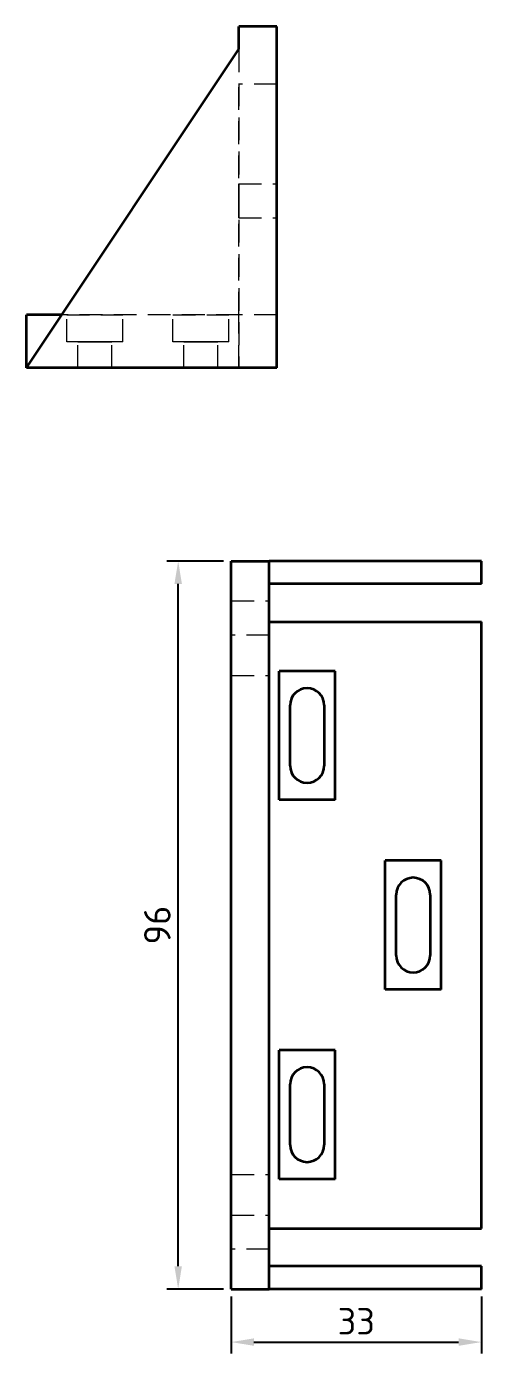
# Model space of a CAD drawing. Header units: millimetres. Extents: x 2054 to 12135, y -1469 to 564.
# Drawn here: x 10933.5 to 10993.5, y -1455 to -1280 of the extents above; entities that cross this region are included whole.
import ezdxf

# ---------------------------------------------------------------- set-up
doc = ezdxf.new("R2010")
doc.units = ezdxf.units.MM
doc.linetypes.add('HIDDEN_ISO', pattern=[4.5, 3, -1.5])
for name, color, linetype, lineweight in [('2D-HIDDEN', 8, 'HIDDEN_ISO', 18), ('2D-VISIBLE', 7, 'Continuous', 35), ('DIMENSIONS', 4, 'Continuous', 18)]:
    doc.layers.add(name, color=color, linetype=linetype, lineweight=lineweight)
doc.styles.add('ISO', font='isocpeur.ttf')
doc.styles.add('OpenSansCondensed-Light', font='OpenSansCondensed-Light.ttf')
doc.dimstyles.new('EZDXF', dxfattribs={"dimtxt": 0.25, "dimasz": 0.175, "dimexe": 0.375, "dimexo": 0.125, "dimgap": 0.1, "dimtad": 1, "dimlfac": 100, "dimzin": 12, "dimdsep": 46, "dimtxsty": 'OpenSansCondensed-Light', "dimblk": 'ARCHTICK', "dimcen": 2.5, "dimazin": 3, "dimtfac": 0.5, "dimtmove": 2, "dimatfit": 3})

# ---------------------------------------------------------------- blocks, each defined once
blk = doc.blocks.new('_CLOSEDFILLED')
at = {"color": 0, "linetype": 'BYBLOCK'}
blk.add_solid([(-1, 0.164), (0, 0), (-1, -0.164)], dxfattribs=at)
blk = doc.blocks.new('*D27')
at = {"color": 4}
for p, q in [((10960.49, -1447.5), (10960.49, -1455)), ((10993.49, -1447.5), (10993.49, -1455)), ((10963.49, -1453.5), (10990.49, -1453.5))]:
    blk.add_line(p, q, dxfattribs=at)
at = {"layer": 'Defpoints'}
for p in [(10960.49, -1446.5), (10993.49, -1446.5), (10960.49, -1453.5)]:
    blk.add_point(p, dxfattribs=at)
at = {"layer": 'DIMENSIONS', "color": 4, "xscale": 3, "yscale": 3, "rotation": 180}
blk.add_blockref('_CLOSEDFILLED', (10960.49, -1453.5), dxfattribs=at)
at = {"layer": 'DIMENSIONS', "color": 4, "xscale": 3, "yscale": 3}
blk.add_blockref('_CLOSEDFILLED', (10993.49, -1453.5), dxfattribs=at)
at = {"layer": 'DIMENSIONS', "color": 7, "insert": (10976.99, -1450.75), "char_height": 3.5, "attachment_point": 5, "style": 'ISO'}
blk.add_mtext('33', dxfattribs=at)
blk = doc.blocks.new('*D28')
at = {"color": 4}
for p, q in [((10959.49, -1350.5), (10952, -1350.5)), ((10953.5, -1443.5), (10953.5, -1353.5)), ((10959.49, -1446.5), (10952, -1446.5))]:
    blk.add_line(p, q, dxfattribs=at)
at = {"layer": 'Defpoints'}
for p in [(10960.49, -1350.5), (10953.5, -1446.5), (10960.49, -1446.5)]:
    blk.add_point(p, dxfattribs=at)
at = {"layer": 'DIMENSIONS', "color": 4, "xscale": 3, "yscale": 3}
for p, rotation in [((10953.5, -1350.5), 90), ((10953.5, -1446.5), 270)]:
    blk.add_blockref('_CLOSEDFILLED', p, dxfattribs=dict(at, rotation=rotation))
at = {"layer": 'DIMENSIONS', "color": 7, "insert": (10950.75, -1398.5), "char_height": 3.5, "attachment_point": 5, "rotation": 90, "style": 'ISO'}
blk.add_mtext('96', dxfattribs=at)

msp = doc.modelspace()

# ---------------------------------------------------------------- linework, layer by layer
at = {"layer": '2D-HIDDEN'}
for p, q in [((10966.5, -1280), (10961.5, -1280)), ((10961.5, -1283), (10961.5, -1280)), ((10966.5, -1325), (10966.5, -1280)), ((10933.5, -1325), (10961.5, -1283)), ((10933.5, -1325), (10961.5, -1283)), ((10933.5, -1325), (10961.5, -1283)), ((10961.5, -1283), (10961.5, -1325)), ((10961.5, -1283), (10961.5, -1325)), ((10961.5, -1318), (10961.5, -1287.6)), ((10966.5, -1287.6), (10961.5, -1287.6)), ((10966.5, -1287.6), (10961.5, -1287.6)), ((10961.5, -1318), (10961.5, -1287.6)), ((10966.5, -1318), (10966.5, -1287.6)), ((10966.5, -1318), (10966.5, -1287.6)), ((10961.5, -1300.75), (10966.5, -1300.75)), ((10961.5, -1300.75), (10966.5, -1300.75)), ((10961.5, -1305.25), (10966.5, -1305.25)), ((10961.5, -1305.25), (10966.5, -1305.25)), ((10961.5, -1318), (10933.5, -1318)), ((10933.5, -1325), (10933.5, -1318)), ((10961.5, -1318), (10938.17, -1318)), ((10938.8, -1318), (10946.2, -1318)), ((10938.8, -1318), (10946.2, -1318)), ((10938.8, -1321.6), (10938.8, -1318)), ((10938.8, -1321.6), (10938.8, -1318)), ((10946.2, -1321.6), (10946.2, -1318)), ((10946.2, -1321.6), (10946.2, -1318)), ((10952.8, -1318), (10960.2, -1318)), ((10952.8, -1318), (10960.2, -1318)), ((10952.8, -1318), (10960.2, -1318)), ((10952.8, -1318), (10960.2, -1318)), ((10952.8, -1321.6), (10952.8, -1318)), ((10952.8, -1321.6), (10952.8, -1318)), ((10952.8, -1321.6), (10952.8, -1318)), ((10952.8, -1321.6), (10952.8, -1318)), ((10960.2, -1321.6), (10960.2, -1318)), ((10960.2, -1321.6), (10960.2, -1318)), ((10960.2, -1321.6), (10960.2, -1318)), ((10960.2, -1321.6), (10960.2, -1318)), ((10966.5, -1318), (10961.5, -1318)), ((10966.5, -1318), (10961.5, -1318)), ((10961.5, -1325), (10961.5, -1318)), ((10961.5, -1325), (10961.5, -1318)), ((10946.2, -1321.6), (10938.8, -1321.6)), ((10946.2, -1321.6), (10938.8, -1321.6)), ((10940.25, -1325), (10940.25, -1321.6)), ((10940.25, -1325), (10940.25, -1321.6)), ((10944.75, -1325), (10944.75, -1321.6)), ((10944.75, -1325), (10944.75, -1321.6)), ((10960.2, -1321.6), (10952.8, -1321.6)), ((10960.2, -1321.6), (10952.8, -1321.6)), ((10960.2, -1321.6), (10952.8, -1321.6)), ((10960.2, -1321.6), (10952.8, -1321.6)), ((10954.25, -1325), (10954.25, -1321.6)), ((10954.25, -1325), (10954.25, -1321.6)), ((10954.25, -1325), (10954.25, -1321.6)), ((10954.25, -1325), (10954.25, -1321.6)), ((10958.75, -1325), (10958.75, -1321.6)), ((10958.75, -1325), (10958.75, -1321.6)), ((10958.75, -1325), (10958.75, -1321.6)), ((10958.75, -1325), (10958.75, -1321.6)), ((10966.5, -1325), (10933.5, -1325)), ((10961.5, -1325), (10933.5, -1325)), ((10961.5, -1325), (10933.5, -1325)), ((10961.5, -1325), (10933.5, -1325)), ((10961.5, -1325), (10933.5, -1325)), ((10960.5, -1350.5), (10960.5, -1446.5)), ((10960.5, -1350.5), (10993.5, -1350.5)), ((10965.5, -1353.5), (10965.5, -1350.5)), ((10965.5, -1353.5), (10993.5, -1353.5)), ((10965.5, -1358.5), (10965.5, -1353.5)), ((10960.5, -1355.75), (10965.5, -1355.75)), ((10965.5, -1358.5), (10993.5, -1358.5)), ((10965.5, -1358.5), (10965.5, -1365.6)), ((10993.5, -1438.5), (10993.5, -1358.5)), ((10965.5, -1360.25), (10960.5, -1360.25)), ((10966.8, -1382), (10966.8, -1365)), ((10966.8, -1365), (10974.2, -1365)), ((10974.2, -1382), (10974.2, -1365)), ((10960.5, -1365.6), (10960.5, -1431.4)), ((10960.5, -1365.6), (10960.5, -1431.4)), ((10960.5, -1365.6), (10965.5, -1365.6)), ((10960.5, -1365.6), (10965.5, -1365.6)), ((10965.5, -1365.6), (10965.5, -1431.4)), ((10968.25, -1369.5), (10968.25, -1377.5)), ((10972.75, -1377.5), (10972.75, -1369.5)), ((10966.8, -1382), (10974.2, -1382)), ((10980.8, -1390), (10988.2, -1390)), ((10980.8, -1407), (10980.8, -1390)), ((10988.2, -1407), (10988.2, -1390)), ((10982.25, -1394.5), (10982.25, -1402.5)), ((10986.75, -1402.5), (10986.75, -1394.5)), ((10980.8, -1407), (10988.2, -1407)), ((10966.8, -1432), (10966.8, -1415)), ((10966.8, -1415), (10974.2, -1415)), ((10974.2, -1432), (10974.2, -1415)), ((10968.25, -1419.5), (10968.25, -1427.5)), ((10972.75, -1427.5), (10972.75, -1419.5)), ((10960.5, -1431.4), (10965.5, -1431.4)), ((10960.5, -1431.4), (10965.5, -1431.4)), ((10965.5, -1431.4), (10965.5, -1438.5)), ((10966.8, -1432), (10974.2, -1432)), ((10960.5, -1436.75), (10965.5, -1436.75)), ((10965.5, -1443.5), (10965.5, -1438.5)), ((10965.5, -1438.5), (10993.5, -1438.5)), ((10965.5, -1441.25), (10960.5, -1441.25)), ((10965.5, -1443.5), (10993.5, -1443.5)), ((10965.5, -1446.5), (10965.5, -1443.5)), ((10960.5, -1446.5), (10993.5, -1446.5))]:
    msp.add_line(p, q, dxfattribs=at)
for points in [[(10961.5, -1305.25), (10961.5, -1305.11), (10961.5, -1304.97), (10961.5, -1304.83), (10961.5, -1304.69), (10961.5, -1304.55), (10961.5, -1304.41), (10961.5, -1304.27), (10961.5, -1304.12), (10961.5, -1303.98), (10961.5, -1303.84), (10961.5, -1303.7), (10961.5, -1303.56), (10961.5, -1303.42), (10961.5, -1303.28), (10961.5, -1303.14), (10961.5, -1303), (10961.5, -1302.86), (10961.5, -1302.72), (10961.5, -1302.58), (10961.5, -1302.44), (10961.5, -1302.3), (10961.5, -1302.16), (10961.5, -1302.02), (10961.5, -1301.88), (10961.5, -1301.73), (10961.5, -1301.59), (10961.5, -1301.45), (10961.5, -1301.31), (10961.5, -1301.17), (10961.5, -1301.03), (10961.5, -1300.89), (10961.5, -1300.75)], [(10961.5, -1300.75), (10961.5, -1300.82), (10961.5, -1300.89), (10961.5, -1300.96), (10961.5, -1301.03), (10961.5, -1301.1), (10961.5, -1301.17), (10961.5, -1301.24), (10961.5, -1301.31), (10961.5, -1301.38), (10961.5, -1301.45), (10961.5, -1301.52), (10961.5, -1301.59), (10961.5, -1301.66), (10961.5, -1301.73), (10961.5, -1301.8), (10961.5, -1301.88), (10961.5, -1301.95), (10961.5, -1302.02), (10961.5, -1302.09), (10961.5, -1302.16), (10961.5, -1302.23), (10961.5, -1302.3), (10961.5, -1302.37), (10961.5, -1302.44), (10961.5, -1302.51), (10961.5, -1302.58), (10961.5, -1302.65), (10961.5, -1302.72), (10961.5, -1302.79), (10961.5, -1302.86), (10961.5, -1302.93), (10961.5, -1303)], [(10961.5, -1305.25), (10961.5, -1305.11), (10961.5, -1304.97), (10961.5, -1304.83), (10961.5, -1304.69), (10961.5, -1304.55), (10961.5, -1304.41), (10961.5, -1304.27), (10961.5, -1304.12), (10961.5, -1303.98), (10961.5, -1303.84), (10961.5, -1303.7), (10961.5, -1303.56), (10961.5, -1303.42), (10961.5, -1303.28), (10961.5, -1303.14), (10961.5, -1303), (10961.5, -1302.86), (10961.5, -1302.72), (10961.5, -1302.58), (10961.5, -1302.44), (10961.5, -1302.3), (10961.5, -1302.16), (10961.5, -1302.02), (10961.5, -1301.88), (10961.5, -1301.73), (10961.5, -1301.59), (10961.5, -1301.45), (10961.5, -1301.31), (10961.5, -1301.17), (10961.5, -1301.03), (10961.5, -1300.89), (10961.5, -1300.75)], [(10961.5, -1300.75), (10961.5, -1300.82), (10961.5, -1300.89), (10961.5, -1300.96), (10961.5, -1301.03), (10961.5, -1301.1), (10961.5, -1301.17), (10961.5, -1301.24), (10961.5, -1301.31), (10961.5, -1301.38), (10961.5, -1301.45), (10961.5, -1301.52), (10961.5, -1301.59), (10961.5, -1301.66), (10961.5, -1301.73), (10961.5, -1301.8), (10961.5, -1301.88), (10961.5, -1301.95), (10961.5, -1302.02), (10961.5, -1302.09), (10961.5, -1302.16), (10961.5, -1302.23), (10961.5, -1302.3), (10961.5, -1302.37), (10961.5, -1302.44), (10961.5, -1302.51), (10961.5, -1302.58), (10961.5, -1302.65), (10961.5, -1302.72), (10961.5, -1302.79), (10961.5, -1302.86), (10961.5, -1302.93), (10961.5, -1303)], [(10966.5, -1305.25), (10966.5, -1305.11), (10966.5, -1304.97), (10966.5, -1304.83), (10966.5, -1304.69), (10966.5, -1304.55), (10966.5, -1304.41), (10966.5, -1304.27), (10966.5, -1304.12), (10966.5, -1303.98), (10966.5, -1303.84), (10966.5, -1303.7), (10966.5, -1303.56), (10966.5, -1303.42), (10966.5, -1303.28), (10966.5, -1303.14), (10966.5, -1303), (10966.5, -1302.86), (10966.5, -1302.72), (10966.5, -1302.58), (10966.5, -1302.44), (10966.5, -1302.3), (10966.5, -1302.16), (10966.5, -1302.02), (10966.5, -1301.88), (10966.5, -1301.73), (10966.5, -1301.59), (10966.5, -1301.45), (10966.5, -1301.31), (10966.5, -1301.17), (10966.5, -1301.03), (10966.5, -1300.89), (10966.5, -1300.75)], [(10966.5, -1300.75), (10966.5, -1300.82), (10966.5, -1300.89), (10966.5, -1300.96), (10966.5, -1301.03), (10966.5, -1301.1), (10966.5, -1301.17), (10966.5, -1301.24), (10966.5, -1301.31), (10966.5, -1301.38), (10966.5, -1301.45), (10966.5, -1301.52), (10966.5, -1301.59), (10966.5, -1301.66), (10966.5, -1301.73), (10966.5, -1301.8), (10966.5, -1301.88), (10966.5, -1301.95), (10966.5, -1302.02), (10966.5, -1302.09), (10966.5, -1302.16), (10966.5, -1302.23), (10966.5, -1302.3), (10966.5, -1302.37), (10966.5, -1302.44), (10966.5, -1302.51), (10966.5, -1302.58), (10966.5, -1302.65), (10966.5, -1302.72), (10966.5, -1302.79), (10966.5, -1302.86), (10966.5, -1302.93), (10966.5, -1303)], [(10966.5, -1305.25), (10966.5, -1305.11), (10966.5, -1304.97), (10966.5, -1304.83), (10966.5, -1304.69), (10966.5, -1304.55), (10966.5, -1304.41), (10966.5, -1304.27), (10966.5, -1304.12), (10966.5, -1303.98), (10966.5, -1303.84), (10966.5, -1303.7), (10966.5, -1303.56), (10966.5, -1303.42), (10966.5, -1303.28), (10966.5, -1303.14), (10966.5, -1303), (10966.5, -1302.86), (10966.5, -1302.72), (10966.5, -1302.58), (10966.5, -1302.44), (10966.5, -1302.3), (10966.5, -1302.16), (10966.5, -1302.02), (10966.5, -1301.88), (10966.5, -1301.73), (10966.5, -1301.59), (10966.5, -1301.45), (10966.5, -1301.31), (10966.5, -1301.17), (10966.5, -1301.03), (10966.5, -1300.89), (10966.5, -1300.75)], [(10966.5, -1300.75), (10966.5, -1300.82), (10966.5, -1300.89), (10966.5, -1300.96), (10966.5, -1301.03), (10966.5, -1301.1), (10966.5, -1301.17), (10966.5, -1301.24), (10966.5, -1301.31), (10966.5, -1301.38), (10966.5, -1301.45), (10966.5, -1301.52), (10966.5, -1301.59), (10966.5, -1301.66), (10966.5, -1301.73), (10966.5, -1301.8), (10966.5, -1301.88), (10966.5, -1301.95), (10966.5, -1302.02), (10966.5, -1302.09), (10966.5, -1302.16), (10966.5, -1302.23), (10966.5, -1302.3), (10966.5, -1302.37), (10966.5, -1302.44), (10966.5, -1302.51), (10966.5, -1302.58), (10966.5, -1302.65), (10966.5, -1302.72), (10966.5, -1302.79), (10966.5, -1302.86), (10966.5, -1302.93), (10966.5, -1303)], [(10961.5, -1303), (10961.5, -1303.07), (10961.5, -1303.14), (10961.5, -1303.21), (10961.5, -1303.28), (10961.5, -1303.35), (10961.5, -1303.42), (10961.5, -1303.49), (10961.5, -1303.56), (10961.5, -1303.63), (10961.5, -1303.7), (10961.5, -1303.77), (10961.5, -1303.84), (10961.5, -1303.91), (10961.5, -1303.98), (10961.5, -1304.05), (10961.5, -1304.12), (10961.5, -1304.2), (10961.5, -1304.27), (10961.5, -1304.34), (10961.5, -1304.41), (10961.5, -1304.48), (10961.5, -1304.55), (10961.5, -1304.62), (10961.5, -1304.69), (10961.5, -1304.76), (10961.5, -1304.83), (10961.5, -1304.9), (10961.5, -1304.97), (10961.5, -1305.04), (10961.5, -1305.11), (10961.5, -1305.18), (10961.5, -1305.25)], [(10961.5, -1303), (10961.5, -1303.07), (10961.5, -1303.14), (10961.5, -1303.21), (10961.5, -1303.28), (10961.5, -1303.35), (10961.5, -1303.42), (10961.5, -1303.49), (10961.5, -1303.56), (10961.5, -1303.63), (10961.5, -1303.7), (10961.5, -1303.77), (10961.5, -1303.84), (10961.5, -1303.91), (10961.5, -1303.98), (10961.5, -1304.05), (10961.5, -1304.12), (10961.5, -1304.2), (10961.5, -1304.27), (10961.5, -1304.34), (10961.5, -1304.41), (10961.5, -1304.48), (10961.5, -1304.55), (10961.5, -1304.62), (10961.5, -1304.69), (10961.5, -1304.76), (10961.5, -1304.83), (10961.5, -1304.9), (10961.5, -1304.97), (10961.5, -1305.04), (10961.5, -1305.11), (10961.5, -1305.18), (10961.5, -1305.25)], [(10966.5, -1303), (10966.5, -1303.07), (10966.5, -1303.14), (10966.5, -1303.21), (10966.5, -1303.28), (10966.5, -1303.35), (10966.5, -1303.42), (10966.5, -1303.49), (10966.5, -1303.56), (10966.5, -1303.63), (10966.5, -1303.7), (10966.5, -1303.77), (10966.5, -1303.84), (10966.5, -1303.91), (10966.5, -1303.98), (10966.5, -1304.05), (10966.5, -1304.12), (10966.5, -1304.2), (10966.5, -1304.27), (10966.5, -1304.34), (10966.5, -1304.41), (10966.5, -1304.48), (10966.5, -1304.55), (10966.5, -1304.62), (10966.5, -1304.69), (10966.5, -1304.76), (10966.5, -1304.83), (10966.5, -1304.9), (10966.5, -1304.97), (10966.5, -1305.04), (10966.5, -1305.11), (10966.5, -1305.18), (10966.5, -1305.25)], [(10966.5, -1303), (10966.5, -1303.07), (10966.5, -1303.14), (10966.5, -1303.21), (10966.5, -1303.28), (10966.5, -1303.35), (10966.5, -1303.42), (10966.5, -1303.49), (10966.5, -1303.56), (10966.5, -1303.63), (10966.5, -1303.7), (10966.5, -1303.77), (10966.5, -1303.84), (10966.5, -1303.91), (10966.5, -1303.98), (10966.5, -1304.05), (10966.5, -1304.12), (10966.5, -1304.2), (10966.5, -1304.27), (10966.5, -1304.34), (10966.5, -1304.41), (10966.5, -1304.48), (10966.5, -1304.55), (10966.5, -1304.62), (10966.5, -1304.69), (10966.5, -1304.76), (10966.5, -1304.83), (10966.5, -1304.9), (10966.5, -1304.97), (10966.5, -1305.04), (10966.5, -1305.11), (10966.5, -1305.18), (10966.5, -1305.25)], [(10940.25, -1321.6), (10940.39, -1321.6), (10940.53, -1321.6), (10940.67, -1321.6), (10940.81, -1321.6), (10940.95, -1321.6), (10941.09, -1321.6), (10941.23, -1321.6), (10941.38, -1321.6), (10941.52, -1321.6), (10941.66, -1321.6), (10941.8, -1321.6), (10941.94, -1321.6), (10942.08, -1321.6), (10942.22, -1321.6), (10942.36, -1321.6), (10942.5, -1321.6), (10942.64, -1321.6), (10942.78, -1321.6), (10942.92, -1321.6), (10943.06, -1321.6), (10943.2, -1321.6), (10943.34, -1321.6), (10943.48, -1321.6), (10943.62, -1321.6), (10943.77, -1321.6), (10943.91, -1321.6), (10944.05, -1321.6), (10944.19, -1321.6), (10944.33, -1321.6), (10944.47, -1321.6), (10944.61, -1321.6), (10944.75, -1321.6)], [(10944.75, -1321.6), (10944.61, -1321.6), (10944.47, -1321.6), (10944.33, -1321.6), (10944.19, -1321.6), (10944.05, -1321.6), (10943.91, -1321.6), (10943.77, -1321.6), (10943.62, -1321.6), (10943.48, -1321.6), (10943.34, -1321.6), (10943.2, -1321.6), (10943.06, -1321.6), (10942.92, -1321.6), (10942.78, -1321.6), (10942.64, -1321.6), (10942.5, -1321.6), (10942.36, -1321.6), (10942.22, -1321.6), (10942.08, -1321.6), (10941.94, -1321.6), (10941.8, -1321.6), (10941.66, -1321.6), (10941.52, -1321.6), (10941.38, -1321.6), (10941.23, -1321.6), (10941.09, -1321.6), (10940.95, -1321.6), (10940.81, -1321.6), (10940.67, -1321.6), (10940.53, -1321.6), (10940.39, -1321.6), (10940.25, -1321.6)], [(10958.75, -1321.6), (10958.61, -1321.6), (10958.47, -1321.6), (10958.33, -1321.6), (10958.19, -1321.6), (10958.05, -1321.6), (10957.91, -1321.6), (10957.77, -1321.6), (10957.62, -1321.6), (10957.48, -1321.6), (10957.34, -1321.6), (10957.2, -1321.6), (10957.06, -1321.6), (10956.92, -1321.6), (10956.78, -1321.6), (10956.64, -1321.6), (10956.5, -1321.6), (10956.36, -1321.6), (10956.22, -1321.6), (10956.08, -1321.6), (10955.94, -1321.6), (10955.8, -1321.6), (10955.66, -1321.6), (10955.52, -1321.6), (10955.38, -1321.6), (10955.23, -1321.6), (10955.09, -1321.6), (10954.95, -1321.6), (10954.81, -1321.6), (10954.67, -1321.6), (10954.53, -1321.6), (10954.39, -1321.6), (10954.25, -1321.6)], [(10954.25, -1321.6), (10954.39, -1321.6), (10954.53, -1321.6), (10954.67, -1321.6), (10954.81, -1321.6), (10954.95, -1321.6), (10955.09, -1321.6), (10955.23, -1321.6), (10955.38, -1321.6), (10955.52, -1321.6), (10955.66, -1321.6), (10955.8, -1321.6), (10955.94, -1321.6), (10956.08, -1321.6), (10956.22, -1321.6), (10956.36, -1321.6), (10956.5, -1321.6), (10956.64, -1321.6), (10956.78, -1321.6), (10956.92, -1321.6), (10957.06, -1321.6), (10957.2, -1321.6), (10957.34, -1321.6), (10957.48, -1321.6), (10957.62, -1321.6), (10957.77, -1321.6), (10957.91, -1321.6), (10958.05, -1321.6), (10958.19, -1321.6), (10958.33, -1321.6), (10958.47, -1321.6), (10958.61, -1321.6), (10958.75, -1321.6)], [(10958.75, -1321.6), (10958.61, -1321.6), (10958.47, -1321.6), (10958.33, -1321.6), (10958.19, -1321.6), (10958.05, -1321.6), (10957.91, -1321.6), (10957.77, -1321.6), (10957.62, -1321.6), (10957.48, -1321.6), (10957.34, -1321.6), (10957.2, -1321.6), (10957.06, -1321.6), (10956.92, -1321.6), (10956.78, -1321.6), (10956.64, -1321.6), (10956.5, -1321.6), (10956.36, -1321.6), (10956.22, -1321.6), (10956.08, -1321.6), (10955.94, -1321.6), (10955.8, -1321.6), (10955.66, -1321.6), (10955.52, -1321.6), (10955.38, -1321.6), (10955.23, -1321.6), (10955.09, -1321.6), (10954.95, -1321.6), (10954.81, -1321.6), (10954.67, -1321.6), (10954.53, -1321.6), (10954.39, -1321.6), (10954.25, -1321.6)], [(10954.25, -1321.6), (10954.39, -1321.6), (10954.53, -1321.6), (10954.67, -1321.6), (10954.81, -1321.6), (10954.95, -1321.6), (10955.09, -1321.6), (10955.23, -1321.6), (10955.38, -1321.6), (10955.52, -1321.6), (10955.66, -1321.6), (10955.8, -1321.6), (10955.94, -1321.6), (10956.08, -1321.6), (10956.22, -1321.6), (10956.36, -1321.6), (10956.5, -1321.6), (10956.64, -1321.6), (10956.78, -1321.6), (10956.92, -1321.6), (10957.06, -1321.6), (10957.2, -1321.6), (10957.34, -1321.6), (10957.48, -1321.6), (10957.62, -1321.6), (10957.77, -1321.6), (10957.91, -1321.6), (10958.05, -1321.6), (10958.19, -1321.6), (10958.33, -1321.6), (10958.47, -1321.6), (10958.61, -1321.6), (10958.75, -1321.6)], [(10940.25, -1325), (10940.39, -1325), (10940.53, -1325), (10940.67, -1325), (10940.81, -1325), (10940.95, -1325), (10941.09, -1325), (10941.23, -1325), (10941.38, -1325), (10941.52, -1325), (10941.66, -1325), (10941.8, -1325), (10941.94, -1325), (10942.08, -1325), (10942.22, -1325), (10942.36, -1325), (10942.5, -1325), (10942.64, -1325), (10942.78, -1325), (10942.92, -1325), (10943.06, -1325), (10943.2, -1325), (10943.34, -1325), (10943.48, -1325), (10943.62, -1325), (10943.77, -1325), (10943.91, -1325), (10944.05, -1325), (10944.19, -1325), (10944.33, -1325), (10944.47, -1325), (10944.61, -1325), (10944.75, -1325)], [(10944.75, -1325), (10944.61, -1325), (10944.47, -1325), (10944.33, -1325), (10944.19, -1325), (10944.05, -1325), (10943.91, -1325), (10943.77, -1325), (10943.62, -1325), (10943.48, -1325), (10943.34, -1325), (10943.2, -1325), (10943.06, -1325), (10942.92, -1325), (10942.78, -1325), (10942.64, -1325), (10942.5, -1325), (10942.36, -1325), (10942.22, -1325), (10942.08, -1325), (10941.94, -1325), (10941.8, -1325), (10941.66, -1325), (10941.52, -1325), (10941.38, -1325), (10941.23, -1325), (10941.09, -1325), (10940.95, -1325), (10940.81, -1325), (10940.67, -1325), (10940.53, -1325), (10940.39, -1325), (10940.25, -1325)], [(10958.75, -1325), (10958.61, -1325), (10958.47, -1325), (10958.33, -1325), (10958.19, -1325), (10958.05, -1325), (10957.91, -1325), (10957.77, -1325), (10957.62, -1325), (10957.48, -1325), (10957.34, -1325), (10957.2, -1325), (10957.06, -1325), (10956.92, -1325), (10956.78, -1325), (10956.64, -1325), (10956.5, -1325), (10956.36, -1325), (10956.22, -1325), (10956.08, -1325), (10955.94, -1325), (10955.8, -1325), (10955.66, -1325), (10955.52, -1325), (10955.38, -1325), (10955.23, -1325), (10955.09, -1325), (10954.95, -1325), (10954.81, -1325), (10954.67, -1325), (10954.53, -1325), (10954.39, -1325), (10954.25, -1325)], [(10954.25, -1325), (10954.39, -1325), (10954.53, -1325), (10954.67, -1325), (10954.81, -1325), (10954.95, -1325), (10955.09, -1325), (10955.23, -1325), (10955.38, -1325), (10955.52, -1325), (10955.66, -1325), (10955.8, -1325), (10955.94, -1325), (10956.08, -1325), (10956.22, -1325), (10956.36, -1325), (10956.5, -1325), (10956.64, -1325), (10956.78, -1325), (10956.92, -1325), (10957.06, -1325), (10957.2, -1325), (10957.34, -1325), (10957.48, -1325), (10957.62, -1325), (10957.77, -1325), (10957.91, -1325), (10958.05, -1325), (10958.19, -1325), (10958.33, -1325), (10958.47, -1325), (10958.61, -1325), (10958.75, -1325)], [(10958.75, -1325), (10958.61, -1325), (10958.47, -1325), (10958.33, -1325), (10958.19, -1325), (10958.05, -1325), (10957.91, -1325), (10957.77, -1325), (10957.62, -1325), (10957.48, -1325), (10957.34, -1325), (10957.2, -1325), (10957.06, -1325), (10956.92, -1325), (10956.78, -1325), (10956.64, -1325), (10956.5, -1325), (10956.36, -1325), (10956.22, -1325), (10956.08, -1325), (10955.94, -1325), (10955.8, -1325), (10955.66, -1325), (10955.52, -1325), (10955.38, -1325), (10955.23, -1325), (10955.09, -1325), (10954.95, -1325), (10954.81, -1325), (10954.67, -1325), (10954.53, -1325), (10954.39, -1325), (10954.25, -1325)], [(10954.25, -1325), (10954.39, -1325), (10954.53, -1325), (10954.67, -1325), (10954.81, -1325), (10954.95, -1325), (10955.09, -1325), (10955.23, -1325), (10955.38, -1325), (10955.52, -1325), (10955.66, -1325), (10955.8, -1325), (10955.94, -1325), (10956.08, -1325), (10956.22, -1325), (10956.36, -1325), (10956.5, -1325), (10956.64, -1325), (10956.78, -1325), (10956.92, -1325), (10957.06, -1325), (10957.2, -1325), (10957.34, -1325), (10957.48, -1325), (10957.62, -1325), (10957.77, -1325), (10957.91, -1325), (10958.05, -1325), (10958.19, -1325), (10958.33, -1325), (10958.47, -1325), (10958.61, -1325), (10958.75, -1325)], [(10960.5, -1355.75), (10960.5, -1355.89), (10960.5, -1356.03), (10960.5, -1356.17), (10960.5, -1356.31), (10960.5, -1356.45), (10960.5, -1356.59), (10960.5, -1356.73), (10960.5, -1356.88), (10960.5, -1357.02), (10960.5, -1357.16), (10960.5, -1357.3), (10960.5, -1357.44), (10960.5, -1357.58), (10960.5, -1357.72), (10960.5, -1357.86), (10960.5, -1358), (10960.5, -1358.14), (10960.5, -1358.28), (10960.5, -1358.42), (10960.5, -1358.56), (10960.5, -1358.7), (10960.5, -1358.84), (10960.5, -1358.98), (10960.5, -1359.12), (10960.5, -1359.27), (10960.5, -1359.41), (10960.5, -1359.55), (10960.5, -1359.69), (10960.5, -1359.83), (10960.5, -1359.97), (10960.5, -1360.11), (10960.5, -1360.25)], [(10960.5, -1360.25), (10960.5, -1360.11), (10960.5, -1359.97), (10960.5, -1359.83), (10960.5, -1359.69), (10960.5, -1359.55), (10960.5, -1359.41), (10960.5, -1359.27), (10960.5, -1359.12), (10960.5, -1358.98), (10960.5, -1358.84), (10960.5, -1358.7), (10960.5, -1358.56), (10960.5, -1358.42), (10960.5, -1358.28), (10960.5, -1358.14), (10960.5, -1358), (10960.5, -1357.86), (10960.5, -1357.72), (10960.5, -1357.58), (10960.5, -1357.44), (10960.5, -1357.3), (10960.5, -1357.16), (10960.5, -1357.02), (10960.5, -1356.88), (10960.5, -1356.73), (10960.5, -1356.59), (10960.5, -1356.45), (10960.5, -1356.31), (10960.5, -1356.17), (10960.5, -1356.03), (10960.5, -1355.89), (10960.5, -1355.75)], [(10965.5, -1355.75), (10965.5, -1355.89), (10965.5, -1356.03), (10965.5, -1356.17), (10965.5, -1356.31), (10965.5, -1356.45), (10965.5, -1356.59), (10965.5, -1356.73), (10965.5, -1356.88), (10965.5, -1357.02), (10965.5, -1357.16), (10965.5, -1357.3), (10965.5, -1357.44), (10965.5, -1357.58), (10965.5, -1357.72), (10965.5, -1357.86), (10965.5, -1358), (10965.5, -1358.14), (10965.5, -1358.28), (10965.5, -1358.42), (10965.5, -1358.56), (10965.5, -1358.7), (10965.5, -1358.84), (10965.5, -1358.98), (10965.5, -1359.12), (10965.5, -1359.27), (10965.5, -1359.41), (10965.5, -1359.55), (10965.5, -1359.69), (10965.5, -1359.83), (10965.5, -1359.97), (10965.5, -1360.11), (10965.5, -1360.25)], [(10965.5, -1360.25), (10965.5, -1360.11), (10965.5, -1359.97), (10965.5, -1359.83), (10965.5, -1359.69), (10965.5, -1359.55), (10965.5, -1359.41), (10965.5, -1359.27), (10965.5, -1359.12), (10965.5, -1358.98), (10965.5, -1358.84), (10965.5, -1358.7), (10965.5, -1358.56), (10965.5, -1358.42), (10965.5, -1358.28), (10965.5, -1358.14), (10965.5, -1358), (10965.5, -1357.86), (10965.5, -1357.72), (10965.5, -1357.58), (10965.5, -1357.44), (10965.5, -1357.3), (10965.5, -1357.16), (10965.5, -1357.02), (10965.5, -1356.88), (10965.5, -1356.73), (10965.5, -1356.59), (10965.5, -1356.45), (10965.5, -1356.31), (10965.5, -1356.17), (10965.5, -1356.03), (10965.5, -1355.89), (10965.5, -1355.75)], [(10960.5, -1436.75), (10960.5, -1436.89), (10960.5, -1437.03), (10960.5, -1437.17), (10960.5, -1437.31), (10960.5, -1437.45), (10960.5, -1437.59), (10960.5, -1437.73), (10960.5, -1437.88), (10960.5, -1438.02), (10960.5, -1438.16), (10960.5, -1438.3), (10960.5, -1438.44), (10960.5, -1438.58), (10960.5, -1438.72), (10960.5, -1438.86), (10960.5, -1439), (10960.5, -1439.14), (10960.5, -1439.28), (10960.5, -1439.42), (10960.5, -1439.56), (10960.5, -1439.7), (10960.5, -1439.84), (10960.5, -1439.98), (10960.5, -1440.12), (10960.5, -1440.27), (10960.5, -1440.41), (10960.5, -1440.55), (10960.5, -1440.69), (10960.5, -1440.83), (10960.5, -1440.97), (10960.5, -1441.11), (10960.5, -1441.25)], [(10960.5, -1441.25), (10960.5, -1441.11), (10960.5, -1440.97), (10960.5, -1440.83), (10960.5, -1440.69), (10960.5, -1440.55), (10960.5, -1440.41), (10960.5, -1440.27), (10960.5, -1440.12), (10960.5, -1439.98), (10960.5, -1439.84), (10960.5, -1439.7), (10960.5, -1439.56), (10960.5, -1439.42), (10960.5, -1439.28), (10960.5, -1439.14), (10960.5, -1439), (10960.5, -1438.86), (10960.5, -1438.72), (10960.5, -1438.58), (10960.5, -1438.44), (10960.5, -1438.3), (10960.5, -1438.16), (10960.5, -1438.02), (10960.5, -1437.88), (10960.5, -1437.73), (10960.5, -1437.59), (10960.5, -1437.45), (10960.5, -1437.31), (10960.5, -1437.17), (10960.5, -1437.03), (10960.5, -1436.89), (10960.5, -1436.75)], [(10965.5, -1436.75), (10965.5, -1436.89), (10965.5, -1437.03), (10965.5, -1437.17), (10965.5, -1437.31), (10965.5, -1437.45), (10965.5, -1437.59), (10965.5, -1437.73), (10965.5, -1437.88), (10965.5, -1438.02), (10965.5, -1438.16), (10965.5, -1438.3), (10965.5, -1438.44), (10965.5, -1438.58), (10965.5, -1438.72), (10965.5, -1438.86), (10965.5, -1439), (10965.5, -1439.14), (10965.5, -1439.28), (10965.5, -1439.42), (10965.5, -1439.56), (10965.5, -1439.7), (10965.5, -1439.84), (10965.5, -1439.98), (10965.5, -1440.12), (10965.5, -1440.27), (10965.5, -1440.41), (10965.5, -1440.55), (10965.5, -1440.69), (10965.5, -1440.83), (10965.5, -1440.97), (10965.5, -1441.11), (10965.5, -1441.25)], [(10965.5, -1441.25), (10965.5, -1441.11), (10965.5, -1440.97), (10965.5, -1440.83), (10965.5, -1440.69), (10965.5, -1440.55), (10965.5, -1440.41), (10965.5, -1440.27), (10965.5, -1440.12), (10965.5, -1439.98), (10965.5, -1439.84), (10965.5, -1439.7), (10965.5, -1439.56), (10965.5, -1439.42), (10965.5, -1439.28), (10965.5, -1439.14), (10965.5, -1439), (10965.5, -1438.86), (10965.5, -1438.72), (10965.5, -1438.58), (10965.5, -1438.44), (10965.5, -1438.3), (10965.5, -1438.16), (10965.5, -1438.02), (10965.5, -1437.88), (10965.5, -1437.73), (10965.5, -1437.59), (10965.5, -1437.45), (10965.5, -1437.31), (10965.5, -1437.17), (10965.5, -1437.03), (10965.5, -1436.89), (10965.5, -1436.75)]]:
    msp.add_lwpolyline(points, dxfattribs=at)
for centre, start, end in [((10970.5, -1369.5), 0, 180), ((10970.5, -1377.5), 180, 0), ((10984.5, -1394.5), 0, 180), ((10984.5, -1402.5), 180, 0), ((10970.5, -1419.5), 0, 180), ((10970.5, -1427.5), 180, 0)]:
    msp.add_arc(centre, 2.25, start, end, dxfattribs=at)
at = {"layer": '2D-VISIBLE'}
for p, q in [((10966.5, -1280), (10961.5, -1280)), ((10961.5, -1283), (10961.5, -1280)), ((10966.5, -1325), (10966.5, -1280)), ((10933.5, -1325), (10961.5, -1283)), ((10938.17, -1318), (10933.5, -1318)), ((10933.5, -1325), (10933.5, -1318)), ((10966.5, -1325), (10933.5, -1325)), ((10960.5, -1446.5), (10960.5, -1350.5)), ((10960.5, -1350.5), (10965.5, -1350.5)), ((10965.5, -1446.5), (10965.5, -1350.5)), ((10993.5, -1350.5), (10965.5, -1350.5)), ((10993.5, -1353.5), (10993.5, -1350.5)), ((10993.5, -1353.5), (10965.5, -1353.5)), ((10965.5, -1358.5), (10993.5, -1358.5)), ((10993.5, -1438.5), (10993.5, -1358.5)), ((10966.8, -1382), (10966.8, -1365)), ((10974.2, -1365), (10966.8, -1365)), ((10974.2, -1382), (10974.2, -1365)), ((10968.25, -1377.5), (10968.25, -1369.5)), ((10972.75, -1369.5), (10972.75, -1377.5)), ((10974.2, -1382), (10966.8, -1382)), ((10988.2, -1390), (10980.8, -1390)), ((10980.8, -1407), (10980.8, -1390)), ((10988.2, -1407), (10988.2, -1390)), ((10982.25, -1402.5), (10982.25, -1394.5)), ((10986.75, -1394.5), (10986.75, -1402.5)), ((10988.2, -1407), (10980.8, -1407)), ((10966.8, -1432), (10966.8, -1415)), ((10974.2, -1415), (10966.8, -1415)), ((10974.2, -1432), (10974.2, -1415)), ((10968.25, -1427.5), (10968.25, -1419.5)), ((10972.75, -1419.5), (10972.75, -1427.5)), ((10974.2, -1432), (10966.8, -1432)), ((10965.5, -1438.5), (10993.5, -1438.5)), ((10993.5, -1443.5), (10965.5, -1443.5)), ((10993.5, -1446.5), (10993.5, -1443.5)), ((10960.5, -1446.5), (10965.5, -1446.5)), ((10993.5, -1446.5), (10965.5, -1446.5))]:
    msp.add_line(p, q, dxfattribs=at)
for centre, start, end in [((10970.5, -1369.5), 0, 180), ((10970.5, -1377.5), 180, 0), ((10984.5, -1394.5), 0, 180), ((10984.5, -1402.5), 180, 0), ((10970.5, -1419.5), 0, 180), ((10970.5, -1427.5), 180, 0)]:
    msp.add_arc(centre, 2.25, start, end, dxfattribs=at)

# ---------------------------------------------------------------- dimensions: what is measured, and where the dimension line sits
at = {"layer": 'DIMENSIONS'}
dim = msp.add_linear_dim(base=(10953.5, -1446.5), p1=(10960.49, -1446.5), p2=(10960.49, -1350.5), angle=90, dimstyle='EZDXF', override={"dimscale": 1, "dimtxt": 3.5, "dimasz": 3, "dimexe": 1.5, "dimexo": 1, "dimgap": 1, "dimtad": 1, "dimtih": 0, "dimtoh": 0, "dimdec": 0, "dimlfac": 1, "dimzin": 8, "dimdsep": 46, "dimpost": '', "dimtxsty": 'ISO', "dimtsz": 0, "dimdle": 0, "dimclrd": 4, "dimclre": 4, "dimclrt": 7}, dxfattribs=at)
dim.commit()
dim.dimension.update_dxf_attribs({"geometry": '*D28', "text_midpoint": (10950.75, -1398.5)})
dim = msp.add_linear_dim(base=(10960.49, -1453.5), p1=(10960.49, -1446.5), p2=(10993.49, -1446.5), dimstyle='EZDXF', override={"dimscale": 1, "dimtxt": 3.5, "dimasz": 3, "dimexe": 1.5, "dimexo": 1, "dimgap": 1, "dimtad": 1, "dimtih": 0, "dimtoh": 0, "dimdec": 0, "dimlfac": 1, "dimzin": 8, "dimdsep": 46, "dimpost": '', "dimtxsty": 'ISO', "dimtsz": 0, "dimdle": 0, "dimclrd": 4, "dimclre": 4, "dimclrt": 7}, dxfattribs=at)
dim.commit()
dim.dimension.update_dxf_attribs({"geometry": '*D27', "text_midpoint": (10976.99, -1450.75)})

doc.saveas('drawing.dxf')
